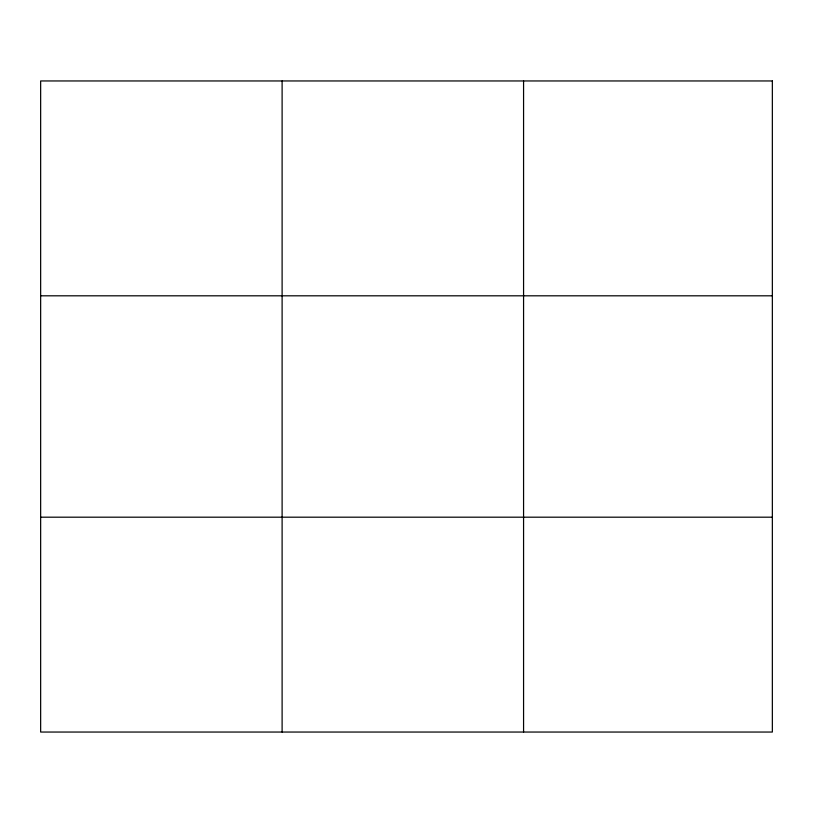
<?xml version="1.0" encoding="UTF-8"?>
<svg xmlns="http://www.w3.org/2000/svg" width="813" height="813" viewBox="0 0 813 813"><rect width="100%" height="100%" fill="white"/><g stroke="black" fill="none" stroke-linecap="round" stroke-linejoin="round"><path stroke-width="1.22" d="M282.111 80.954L282.111 732.046M523.572 80.954L523.572 732.046M40.65 295.81L772.35 295.81M40.65 517.19L772.35 517.19M772.35 80.954L772.35 732.046L40.65 732.046L40.65 80.954L772.35 80.954"/></g></svg>
